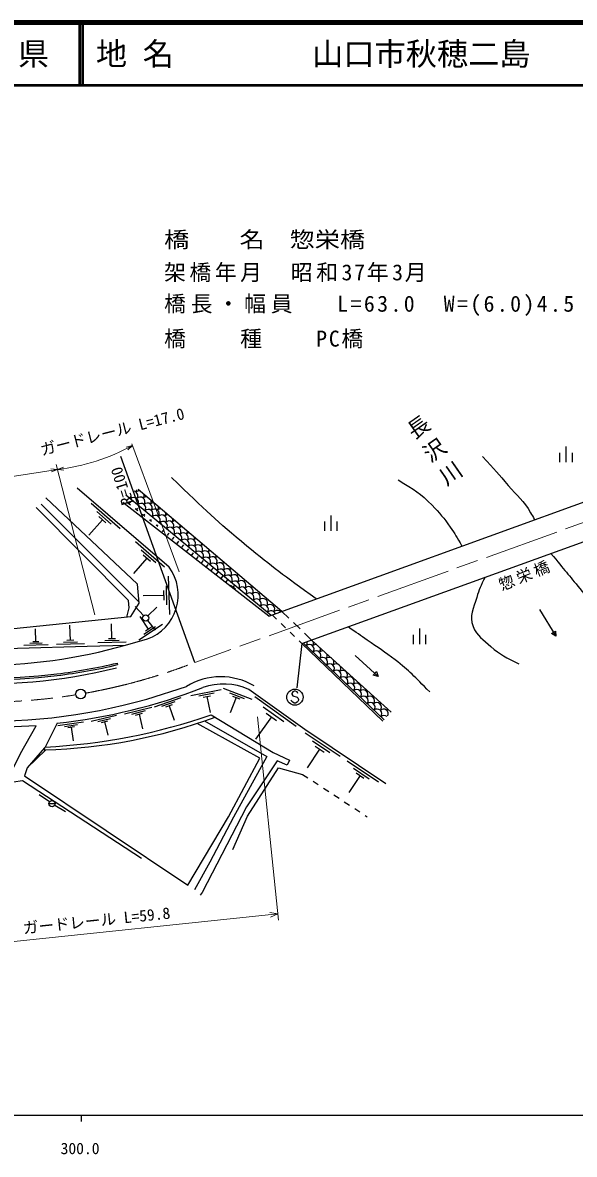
# Model space of a CAD drawing. Units: millimetres, scale not verified. Extents: x 40000 to 680000, y 20000 to 380000.
# Drawn here: x 358640 to 447045, y 198715 to 380000 of the extents above; entities that cross this region are included whole.
import ezdxf
from ezdxf.enums import TextEntityAlignment as Align

# ---------------------------------------------------------------- set-up
doc = ezdxf.new("R2010")
doc.units = ezdxf.units.MM
doc.header["$LTSCALE"] = 1000
doc.linetypes.add('CHAIN', pattern=[18.5, 12, -1.5, 3.5, -1.5])
for name, color, linetype, lineweight in [('M-BGD', 7, 'Continuous', 25), ('M-BMK', 2, 'CHAIN', 13), ('M-BMK-OTRS', 5, 'Continuous', 25), ('M-BMK-SRVR', 3, 'Continuous', 25), ('M-STR-HTXT', 7, 'Continuous', 13), ('M-STR-STR1', 1, 'Continuous', 25), ('M-STR-STRC', 7, 'Continuous', 25), ('M-TTL', 2, 'Continuous', 140), ('M-TTL-BAND', 7, 'Continuous', 25), ('M-TTL-LINE', 7, 'Continuous', 50)]:
    doc.layers.add(name, color=color, linetype=linetype, lineweight=lineweight)
doc.layers.add('M-TTL-TXT', color=7, linetype='Continuous')
doc.styles.add('@ＭＳ ゴシック', font='')
doc.styles.add('ＭＳ ゴシック', font='')
doc.styles.get('@ＭＳ ゴシック').set_extended_font_data('@MS Gothic')
doc.styles.get('ＭＳ ゴシック').set_extended_font_data('MS Gothic')

msp = doc.modelspace()

# ---------------------------------------------------------------- linework, layer by layer
at = {"layer": 'M-BGD'}
for p, q in [((445669, 312092), (445669, 309592)), ((444669, 311092), (444669, 309592)), ((446669, 311092), (446669, 309592)), ((382128, 292753), (367400, 305446)), ((400197, 285695), (377137, 305231)), ((361634, 302877), (377281, 287237)), ((377050, 290047), (362336, 303859)), ((369622, 303003), (374278, 298991)), ((398110, 284938), (374686, 303135)), ((375154, 304336), (398458, 285064)), ((375902, 302697), (375433, 303061)), ((375667, 302879), (375910, 303192)), ((370518, 301690), (372846, 299684)), ((377078, 301783), (376664, 302105)), ((376871, 301944), (377085, 302220)), ((378202, 300909), (377841, 301190)), ((378022, 301050), (378209, 301291)), ((408004, 301077), (408004, 298577)), ((371415, 300376), (369275, 297893)), ((370833, 300878), (371997, 299875)), ((379278, 300074), (378967, 300316)), ((379122, 300195), (379283, 300402)), ((380306, 299275), (380044, 299479)), ((380175, 299377), (380311, 299552)), ((407004, 300077), (407004, 298577)), ((409004, 300077), (409004, 298577)), ((381174, 298450), (381018, 298575)), ((381096, 298513), (381345, 298826)), ((381956, 297827), (381800, 297952)), ((381878, 297890), (382127, 298202)), ((382738, 297204), (382582, 297329)), ((382660, 297266), (382909, 297579)), ((376743, 296866), (381398, 292854)), ((377639, 295553), (379967, 293547)), ((383520, 296581), (383364, 296706)), ((383442, 296643), (383691, 296956)), ((384302, 295958), (384146, 296082)), ((384224, 296020), (384473, 296333)), ((385006, 295397), (385255, 295710)), ((378536, 294239), (376396, 291757)), ((377954, 294741), (379118, 293738)), ((385084, 295334), (384928, 295459)), ((385866, 294711), (385710, 294836)), ((385788, 294774), (386037, 295086)), ((386648, 294088), (386492, 294213)), ((386570, 294150), (386819, 294463)), ((387352, 293527), (387602, 293840)), ((387430, 293465), (387274, 293590)), ((388213, 292842), (388056, 292966)), ((388134, 292904), (388384, 293217)), ((388995, 292218), (388838, 292343)), ((388916, 292281), (389166, 292594)), ((389698, 291658), (389948, 291970)), ((381986, 291347), (382151, 285203)), ((389777, 291595), (389620, 291720)), ((390559, 290972), (390402, 291097)), ((390481, 291034), (390730, 291347)), ((391341, 290349), (391184, 290474)), ((391263, 290411), (391512, 290724)), ((381250, 288253), (377973, 288165)), ((381229, 289021), (381270, 287485)), ((381618, 289800), (381701, 286728)), ((392749, 289227), (391966, 289850)), ((392357, 289539), (392607, 289852)), ((378029, 285006), (376673, 286477)), ((349581, 282191), (375989, 284853)), ((378815, 282844), (377475, 284853)), ((378726, 284987), (380160, 286382)), ((400197, 285695), (401313, 284616)), ((441471, 285969), (444080, 281703)), ((360766, 280822), (360709, 282912)), ((366290, 281054), (366224, 283468)), ((372960, 281301), (372895, 283715)), ((381034, 283599), (377268, 281085)), ((379924, 283222), (378042, 281965)), ((379286, 283158), (378345, 282530)), ((378673, 284243), (379893, 282658)), ((402032, 283921), (403111, 282878)), ((422217, 282955), (422217, 280455)), ((366856, 281069), (365724, 281038)), ((374100, 281030), (371837, 280968)), ((373526, 281316), (372395, 281285)), ((375107, 280294), (378626, 281281)), ((403830, 282183), (404946, 281104)), ((417687, 269568), (404946, 281104)), ((421217, 281955), (421217, 280455)), ((423217, 281955), (423217, 280455)), ((443369, 282147), (444009, 282539)), ((444080, 281703), (443369, 282147)), ((444009, 282539), (444080, 281703)), ((362739, 280353), (358822, 280247)), ((361753, 280588), (359794, 280534)), ((361256, 280836), (360277, 280809)), ((368569, 280512), (364043, 280389)), ((367430, 280783), (365167, 280721)), ((375240, 280759), (370714, 280636)), ((416371, 268080), (403380, 280537)), ((403625, 280626), (416564, 268304)), ((373794, 277417), (373856, 277159)), ((411939, 278651), (415613, 275260)), ((414807, 275493), (415316, 276044)), ((415316, 276044), (415613, 275260)), ((415613, 275260), (414807, 275493)), ((385608, 272236), (390457, 273193)), ((386884, 272152), (389309, 272631)), ((387554, 271949), (388766, 272188)), ((388160, 272068), (388670, 269482)), ((390780, 273396), (395389, 271610)), ((391813, 272643), (394117, 271749)), ((392270, 272112), (393422, 271665)), ((395824, 272043), (402469, 267292)), ((374938, 269275), (379352, 270356)), ((379769, 270402), (384062, 271891)), ((380942, 270488), (383088, 271233)), ((381578, 270388), (382651, 270760)), ((382114, 270574), (382908, 268285)), ((392846, 271889), (391893, 269431)), ((397168, 270412), (400491, 268037)), ((369623, 268100), (373683, 269059)), ((370702, 268069), (372732, 268549)), ((376114, 269251), (378320, 269792)), ((376737, 269092), (377841, 269362)), ((377289, 269227), (377866, 266873)), ((398513, 268781), (395979, 265237)), ((397682, 269375), (399343, 268187)), ((364271, 267400), (368397, 268013)), ((365343, 267278), (367406, 267584)), ((365900, 267079), (366931, 267233)), ((366416, 267156), (366743, 264955)), ((371273, 267918), (372288, 268158)), ((371781, 268038), (372292, 265873)), ((403937, 266255), (409528, 262498)), ((405084, 264943), (407880, 263064)), ((406232, 263631), (404228, 260649)), ((405533, 264101), (406930, 263161)), ((410634, 261754), (415671, 258369)), ((403494, 259587), (404330, 259039)), ((412702, 259390), (410896, 256703)), ((411668, 260572), (414186, 258879)), ((412072, 259813), (413331, 258967)), ((405167, 258491), (406003, 257943)), ((362946, 255183), (361289, 256303)), ((406840, 257395), (407677, 256847)), ((408513, 256299), (409350, 255751)), ((362860, 254903), (363860, 254903)), ((363791, 254651), (365516, 253639)), ((410186, 255204), (411023, 254656)), ((411859, 254108), (412696, 253560)), ((413532, 253012), (413870, 252790)), ((387393, 240669), (387094, 240215))]:
    msp.add_line(p, q, dxfattribs=at)
for points in [[(375341, 284787), (375735, 286239), (375589, 287435), (360799, 302323)], [(375989, 284853), (377299, 287021), (377050, 290047)], [(346896, 279355), (357815, 279819), (368999, 280123), (375107, 280294)], [(416821, 258078), (403871, 266782), (394887, 273204)], [(388848, 269131), (398769, 263063), (401420, 261847)], [(360796, 267360), (354913, 267113), (329723, 268065)], [(329896, 264763), (340139, 255685), (349985, 246147), (358293, 262915), (360796, 267360)], [(359378, 260650), (358955, 259343), (385095, 241859), (391626, 252797), (396670, 262166), (386585, 267745)], [(364176, 267768), (362261, 263954), (362128, 263847), (362114, 263514), (362237, 263530)], [(387803, 268156), (397755, 262465), (392452, 252732), (388615, 245526), (386174, 241088)], [(362128, 263847), (359378, 260650), (362341, 263532)], [(401420, 261847), (401036, 261054), (399442, 261734), (394529, 254372), (387393, 240669)], [(392299, 247555), (394673, 252872), (399657, 260616), (403494, 259587)], [(377668, 246110), (358600, 258545), (357180, 258358), (350750, 245839), (350477, 243483)]]:
    msp.add_lwpolyline(points, dxfattribs=at)
for centre in [(378368, 284639), (363360, 254903)]:
    msp.add_circle(centre, 500, dxfattribs=at)
for centre, radius, start, end in [((375306, 304143), 752, 324.36077, 42.78861), ((376330, 304204), 752, 324.36077, 77.71638), ((376198, 305222), 752, 324.36077, 354.11977), ((377354, 304266), 752, 87.31645, 136.46103), ((376462, 303187), 752, 324.36077, 136.46103), ((377486, 303248), 752, 324.36077, 136.46103), ((377618, 302231), 752, 324.36077, 136.46103), ((377354, 304266), 752, 324.36077, 12.1441), ((378510, 303310), 752, 89.4898, 136.46103), ((378642, 302292), 752, 324.36077, 136.46103), ((378510, 303310), 752, 324.36077, 9.97075), ((379666, 302354), 752, 91.56824, 136.46103), ((378774, 301275), 752, 324.36077, 136.46103), ((379798, 301336), 752, 324.36077, 136.46103), ((379930, 300319), 752, 324.36077, 136.46103), ((379666, 302354), 752, 324.36077, 7.89231), ((380822, 301398), 752, 93.56564, 136.46103), ((380954, 300381), 752, 324.36077, 136.46103), ((380822, 301398), 752, 324.36077, 5.89491), ((381978, 300442), 752, 95.49298, 136.46103), ((381086, 299363), 752, 324.36077, 136.46103), ((382110, 299425), 752, 324.36077, 136.46103), ((382242, 298407), 752, 324.36077, 136.46103), ((381978, 300442), 752, 324.36077, 3.96757), ((383134, 299486), 752, 97.35914, 136.46103), ((383266, 298469), 752, 324.36077, 136.46103), ((383134, 299486), 752, 324.36077, 2.10141), ((384290, 298530), 752, 99.1714, 136.46103), ((383398, 297451), 752, 324.36077, 136.46103), ((384422, 297513), 752, 324.36077, 136.46103), ((384290, 298530), 752, 324.36077, 0.28914), ((385446, 297574), 752, 100.93587, 136.46103), ((385578, 296557), 752, 324.36077, 136.46103), ((385446, 297574), 752, 324.36077, 358.52468), ((386602, 296618), 752, 102.65768, 136.46103), ((384554, 296495), 752, 324.36077, 136.46103), ((385710, 295539), 752, 324.36077, 136.46103), ((386734, 295601), 752, 324.36077, 136.46103), ((386602, 296618), 752, 324.36077, 356.80287), ((387758, 295662), 752, 104.34124, 136.46103), ((387758, 295662), 752, 324.36077, 355.1193), ((386866, 294584), 752, 324.36077, 136.46103), ((387890, 294645), 752, 324.36077, 136.46103), ((388022, 293628), 752, 324.36077, 136.46103), ((388914, 294707), 752, 105.99036, 136.46103), ((389046, 293689), 752, 324.36077, 136.46103), ((388914, 294707), 752, 324.36077, 353.47018), ((390070, 293751), 752, 107.60836, 136.46103), ((376086, 288327), 7490, 289.82676, 36.22525), ((389178, 292672), 752, 324.36077, 136.46103), ((390202, 292733), 752, 324.36077, 136.46103), ((390334, 291716), 752, 324.36077, 136.46103), ((390070, 293751), 752, 324.36077, 351.85218), ((391226, 292795), 752, 109.19816, 136.46103), ((391358, 291777), 752, 324.36077, 136.46103), ((391226, 292795), 752, 324.36077, 350.26238), ((392382, 291839), 752, 110.76235, 136.46103), ((391489, 290760), 752, 324.36077, 136.46103), ((392514, 290821), 752, 324.36077, 136.46103), ((392645, 289804), 752, 324.36077, 136.46103), ((392382, 291839), 752, 324.36077, 348.6982), ((393538, 290883), 752, 112.30324, 136.46103), ((393670, 289865), 752, 324.36077, 136.46103), ((393538, 290883), 752, 324.36077, 347.1573), ((394694, 289927), 752, 113.82292, 136.46103), ((393801, 288848), 752, 324.36077, 136.46103), ((394825, 288910), 752, 324.36077, 136.46103), ((394957, 287892), 752, 324.36077, 136.46103), ((394694, 289927), 752, 324.36077, 345.63763), ((395850, 288971), 752, 115.32326, 136.46103), ((395981, 287954), 752, 324.36077, 136.46103), ((397005, 288015), 752, 116.80597, 136.46103), ((395850, 288971), 752, 324.36077, 344.13729), ((396113, 286936), 752, 324.36077, 136.46103), ((397137, 286998), 752, 324.36077, 136.46103), ((397269, 285980), 752, 324.36077, 136.46103), ((397005, 288015), 752, 324.36077, 342.65458), ((398161, 287059), 752, 118.27263, 136.46103), ((398293, 286042), 752, 324.36077, 136.46103), ((398161, 287059), 752, 324.36077, 341.18792), ((399317, 286103), 752, 119.72467, 136.46103), ((398425, 285024), 752, 21.9515, 136.46103), ((399449, 285086), 752, 44.96342, 136.46103), ((399317, 286103), 752, 324.36077, 339.73588), ((400473, 285147), 752, 121.16343, 136.46103), ((352645, 357903), 80794, 269.23503, 286.14196), ((403493, 280680), 752, 320.34922, 12.55598), ((404580, 279645), 752, 320.34922, 132.44948), ((404519, 280670), 752, 320.34922, 11.84398), ((405605, 279635), 752, 78.60841, 132.44948), ((405666, 278611), 752, 320.34922, 132.44948), ((405605, 279635), 752, 320.34922, 17.07426), ((406692, 278601), 752, 72.40997, 132.44948), ((354372, 358099), 82987, 276.75447, 283.53489), ((406752, 277577), 752, 320.34922, 132.44948), ((406692, 278601), 752, 320.34922, 23.2727), ((407778, 277566), 752, 64.16817, 132.44948), ((407778, 277566), 752, 320.34922, 31.5145), ((350634, 395255), 120326, 265.15964, 276.44138), ((354372, 358099), 83252, 276.75447, 283.53489), ((407838, 276542), 752, 320.34922, 132.44948), ((408864, 276532), 752, 320.34922, 132.44948), ((408925, 275508), 752, 320.34922, 132.44948), ((409890, 276522), 752, 131.86216, 132.44948), ((408804, 277556), 752, 320.34922, 320.93435), ((409950, 275497), 752, 320.34922, 132.44948), ((409890, 276522), 752, 320.34922, 323.82051), ((410976, 275487), 752, 128.96067, 132.44948), ((350634, 395255), 120592, 265.15964, 276.44138), ((390853, 264213), 9854, 65.83561, 109.79231), ((410011, 274473), 752, 320.34922, 132.44948), ((411037, 274463), 752, 320.34922, 132.44948), ((411097, 273439), 752, 320.34922, 132.44948), ((410976, 275487), 752, 320.34922, 326.722), ((412062, 274453), 752, 126.03602, 132.44948), ((412123, 273429), 752, 320.34922, 132.44948), ((412062, 274453), 752, 320.34922, 329.64665), ((413149, 273418), 752, 123.0798, 132.44948), ((353942, 360046), 92844, 276.32818, 291.19935), ((412183, 272404), 752, 320.34922, 132.44948), ((413209, 272394), 752, 320.34922, 132.44948), ((413270, 271370), 752, 320.34922, 132.44948), ((413149, 273418), 752, 320.34922, 332.60287), ((414235, 272384), 752, 120.08278, 132.44948), ((414295, 271360), 752, 320.34922, 132.44948), ((414235, 272384), 752, 320.34922, 335.59989), ((415321, 271349), 752, 117.03463, 132.44948), ((414356, 270336), 752, 320.34922, 132.44948), ((415382, 270325), 752, 320.34922, 132.44948), ((415321, 271349), 752, 320.34922, 338.64804), ((416407, 270315), 752, 113.92349, 132.44948), ((360136, 348097), 84594, 271.42357, 290.2884), ((357434, 359612), 95780, 272.88889, 289.14659), ((415442, 269301), 752, 320.34922, 132.44948), ((416468, 269291), 752, 333.02752, 132.44948), ((416528, 268267), 752, 48.23099, 132.44948), ((416407, 270315), 752, 320.34922, 341.75918), ((417494, 269280), 752, 110.73546, 132.44948)]:
    msp.add_arc(centre, radius, start, end, dxfattribs=at)
for points, knots in [([(432299, 310502), (434330, 308304), (434878, 307718), (436458, 305869), (437891, 304192), (438953, 303421), (440038, 301500), (440282, 301067), (440392, 300905), (440630, 300372)], [0, 0, 0, 0, 1, 1, 1, 2, 2, 2, 3, 3, 3, 3]), ([(405657, 287677), (400284, 291567), (398776, 292695), (394568, 296165), (389656, 300216), (388089, 301762), (382495, 307115)], [0, 0, 0, 0, 1, 1, 1, 2, 2, 2, 2]), ([(418823, 306764), (421415, 305120), (422399, 304604), (424245, 302710), (425489, 301434), (426119, 300644), (427140, 299183), (427938, 298043), (428203, 297612), (429029, 296161)], [0, 0, 0, 0, 1, 1, 1, 2, 2, 2, 3, 3, 3, 3]), ([(443277, 294975), (445549, 292245), (446126, 291549), (447934, 289339), (449943, 286884), (450570, 286100), (453040, 283022)], [0, 0, 0, 0, 1, 1, 1, 2, 2, 2, 2]), ([(432725, 291156), (432010, 289751), (431789, 289229), (431404, 287918), (430891, 286168), (430174, 284989), (430825, 283285), (431423, 281721), (432415, 281186), (433668, 280074), (435208, 278707), (436034, 278345), (438143, 277284)], [0, 0, 0, 0, 1, 1, 1, 2, 2, 2, 3, 3, 3, 4, 4, 4, 4]), ([(423863, 272810), (421378, 275307), (420650, 276104), (418336, 277916), (416651, 279235), (415613, 279847), (413861, 281074), (412663, 281914), (412286, 282177), (410790, 283218)], [0, 0, 0, 0, 1, 1, 1, 2, 2, 2, 3, 3, 3, 3])]:
    msp.add_open_spline(points, degree=3, knots=knots, dxfattribs=at)
at = {"layer": 'M-BMK'}
msp.add_line((461634, 304677), (386234, 277510), dxfattribs=at)
for start, end in [(280.1167, 291.24035), (266.48647, 279.13951)]:
    msp.add_arc((352247, 364951), 93814, start, end, dxfattribs=at)
at = {"layer": 'M-BMK-OTRS'}
msp.add_line((378537, 271634), (384910, 273685), dxfattribs=at)
for centre, radius, start, end in [((352603, 361821), 87729, 266.10638, 283.9112), ((390391, 264638), 10578, 59.53579, 121.21101), ((352931, 362395), 94305, 266.89318, 285.75487)]:
    msp.add_arc(centre, radius, start, end, dxfattribs=at)
at = {"layer": 'M-BMK-SRVR'}
msp.add_line((386234, 277510), (374356, 310508), dxfattribs=at)
msp.add_circle((367938, 272458), 800, dxfattribs=at)
at = {"layer": 'M-STR-HTXT'}
for p, q in [((376242, 312286), (375247, 312016)), ((376242, 312286), (375491, 311579)), ((383698, 292003), (376151, 312533)), ((364210, 308446), (363182, 308516)), ((364210, 308446), (363270, 308024)), ((370215, 285158), (364010, 309224)), ((364210, 308446), (365178, 308802)), ((364210, 308446), (365231, 308305)), ((396271, 268782), (399655, 236232)), ((341812, 231222), (399552, 237226)), ((399552, 237226), (398270, 237470)), ((399552, 237226), (398347, 236724))]:
    msp.add_line(p, q, dxfattribs=at)
for centre, radius, start, end in [((360835, 339789), 31524, 276.14602, 299.25595), ((335623, 468304), 162394, 260.58802, 280.13885)]:
    msp.add_arc(centre, radius, start, end, dxfattribs=at)
at = {"layer": 'M-STR-STR1'}
for p, q in [((398110, 284938), (458200, 306750)), ((403380, 280537), (462703, 302004)), ((398616, 285122), (399337, 284428)), ((400057, 283735), (400778, 283041)), ((401499, 282348), (402219, 281655)), ((402940, 280961), (403380, 280537))]:
    msp.add_line(p, q, dxfattribs=at)
at = {"layer": 'M-STR-STRC'}
for p, q in [((403380, 280537), (402551, 273434)), ((401915, 272779), (401797, 272543)), ((401797, 272543), (401797, 272425)), ((401797, 272425), (401915, 272189)), ((402151, 272898), (401915, 272779)), ((401915, 272189), (402624, 271952)), ((402388, 272898), (402151, 272898)), ((402624, 272779), (402388, 272898)), ((402742, 272543), (402624, 272779)), ((402624, 271952), (402742, 271834)), ((401797, 271243), (401678, 271479)), ((401915, 271125), (401797, 271243)), ((402151, 271007), (401915, 271125)), ((402388, 271007), (402151, 271007)), ((402624, 271125), (402388, 271007)), ((402742, 271243), (402624, 271125)), ((402742, 271834), (402860, 271598)), ((402860, 271479), (402742, 271243)), ((402860, 271598), (402860, 271479))]:
    msp.add_line(p, q, dxfattribs=at)
msp.add_circle((402269, 271952), 1300, dxfattribs=at)
at = {"layer": 'M-TTL'}
msp.add_line((680000, 380000), (40000, 380000), dxfattribs=at)
at = {"layer": 'M-TTL-BAND'}
for p, q in [((40000, 205000), (579000, 205000)), ((368000, 205000), (368000, 204000))]:
    msp.add_line(p, q, dxfattribs=at)
at = {"layer": 'M-TTL-LINE'}
for p, q in [((367750, 380000), (367750, 370000)), ((368250, 380000), (368250, 370000)), ((40000, 370000), (680000, 370000))]:
    msp.add_line(p, q, dxfattribs=at)

# ---------------------------------------------------------------- texts
at = {"layer": 'M-BGD', "insert": (423549, 310193), "char_height": 2566, "attachment_point": 8, "rotation": 304.898, "style": '@ＭＳ ゴシック'}
msp.add_mtext('\\T1.29;長沢川', dxfattribs=at)
at = {"layer": 'M-BMK-SRVR', "style": 'ＭＳ ゴシック'}
msp.add_text('R=100', height=1833, rotation=107.447, dxfattribs=at).set_placement((375444, 302804), align=Align.MIDDLE_LEFT)
at = {"layer": 'M-STR-HTXT', "style": 'ＭＳ ゴシック', "width": 1.15}
msp.add_text('橋\u3000\u3000名\u3000惣栄橋', height=2566, dxfattribs=at).set_placement((381310, 343204), align=Align.BOTTOM_LEFT)
at = {"layer": 'M-STR-HTXT', "style": 'ＭＳ ゴシック'}
for s, rotation, p in [('ガードレール L=17.0', 14.409, (373375, 313065)), ('ガードレール L=59.8', 5.936, (370630, 234722))]:
    msp.add_text(s, height=1833, rotation=rotation, dxfattribs=at).set_placement(p, align=Align.BOTTOM_CENTER)
at = {"layer": 'M-STR-HTXT', "char_height": 2566, "attachment_point": 7, "style": 'ＭＳ ゴシック'}
for s, insert in [('\\T1.16;架橋年月\u3000昭和37年3月', (381310, 338437)), ('\\T1.22;橋長・幅員\u3000\\~L=63.0\u3000W=(6.0)4.5', (381310, 333012)), ('\\T1.16;橋\u3000\u3000種\u3000\u3000PC橋', (381310, 327821))]:
    msp.add_mtext(s, dxfattribs=dict(at, insert=insert))
at = {"layer": 'M-STR-HTXT', "insert": (435483, 288772), "char_height": 1833, "attachment_point": 7, "rotation": 22.187, "style": 'ＭＳ ゴシック'}
msp.add_mtext('\\T1.2;惣栄橋', dxfattribs=at)
at = {"layer": 'M-TTL-BAND', "style": 'ＭＳ ゴシック'}
msp.add_text('300.0', height=1833, dxfattribs=at).set_placement((367844, 198195), align=Align.BOTTOM_CENTER)
at = {"layer": 'M-TTL-TXT', "style": 'ＭＳ ゴシック'}
msp.add_text('山\u3000口\u3000県', height=3666, dxfattribs=at).set_placement((350375, 375000), align=Align.MIDDLE_CENTER)
for s, p in [('地 名', (370380, 375000)), ('山口市秋穂二島', (405024, 375000))]:
    msp.add_text(s, height=3666, dxfattribs=at).set_placement(p, align=Align.MIDDLE_LEFT)

doc.saveas('drawing.dxf')
